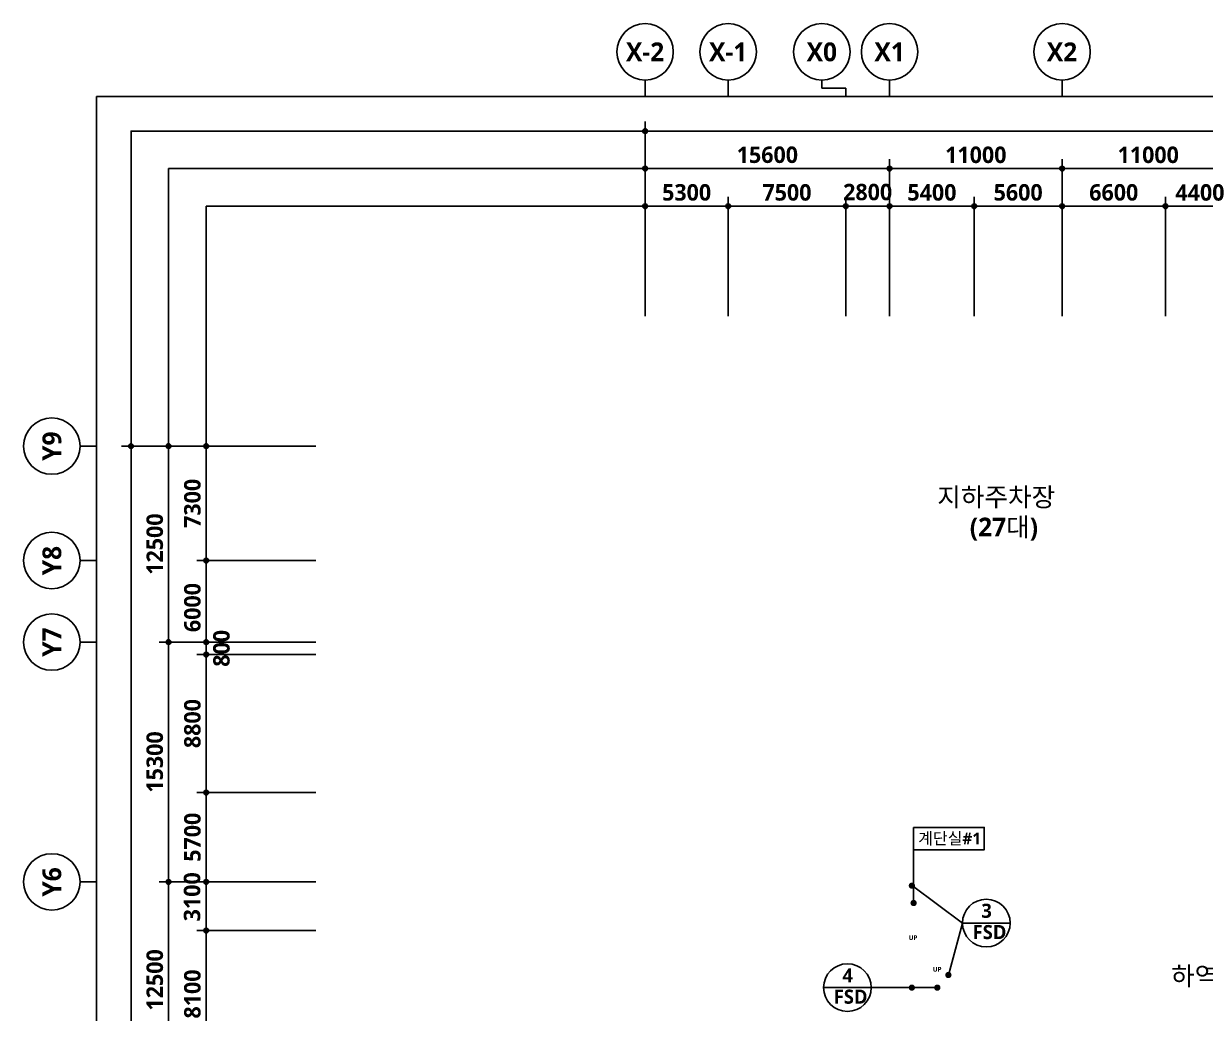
# Model space of a CAD drawing. Header units: millimetres. Extents: x 28132 to 190005487, y 7641 to 455456909.
# Drawn here: x 28132 to 103526, y 106531 to 169666 of the extents above; entities that cross this region are included whole.
import ezdxf
from ezdxf.enums import TextEntityAlignment as Align

# ---------------------------------------------------------------- set-up
doc = ezdxf.new("R2010")
doc.units = ezdxf.units.MM
doc.header["$LTSCALE"] = 400
doc.header["$MEASUREMENT"] = 0
doc.header["$PDSIZE"] = -10
doc.layers.get('0').update_dxf_attribs({"linetype": 'CONTINUOUS'})
doc.layers.get('Defpoints').update_dxf_attribs({"color": 153, "linetype": 'CONTINUOUS'})
for name, color, linetype in [('0_FSD', 1, 'CONTINUOUS'), ('A-ANNO-TEXT2', 7, 'CONTINUOUS'), ('SYM', 8, 'CONTINUOUS'), ('X-SEC-종$0$A-ST-AXIS-BUB', 7, 'CONTINUOUS')]:
    doc.layers.add(name, color=color, linetype=linetype)
doc.layers.add('Defpoint', color=161, linetype='CONTINUOUS', plot=False)
doc.styles.add('송현플러스-돋움체', font='NanumGothicBold.ttf')
doc.dimstyles.new('SHP 600', dxfattribs={"dimscale": 300, "dimtxt": 3.5, "dimasz": 1, "dimexe": 2, "dimexo": 2, "dimgap": 1, "dimtad": 1, "dimdec": 0, "dimzin": 0, "dimdsep": 46, "dimtxsty": '송현플러스-돋움체', "dimblk": 'DIMDOT', "dimcen": 0.09, "dimclrt": 3, "dimadec": 0, "dimazin": 1, "dimtfac": 1, "dimtdec": 0, "dimtix": 1, "dimtmove": 2, "dimatfit": 0, "dimldrblk": 'DIMDOT', "dimfxl": 1, "dimtfillclr": 3, "dimtolj": 1, "dimtzin": 0, "dimarcsym": 0})

# ---------------------------------------------------------------- blocks, each defined once
blk = doc.blocks.new('DIMDOT')
at = {"color": 0}
blk.add_line((-2, 0), (2, 0), dxfattribs=at)
for radius in [0.5, 0.25]:
    blk.add_circle((0, 0), radius, dxfattribs=at)
blk = doc.blocks.new('*D168')
at = {"color": 0, "lineweight": -2}
for p, q in [((46782, 142716), (34382, 142716)), ((34982, 142416), (34982, 58216)), ((46782, 57916), (34382, 57916))]:
    blk.add_line(p, q, dxfattribs=at)
at = {"layer": 'Defpoints', "color": 0}
for p in [(47382, 142716), (34982, 57916), (47382, 57916)]:
    blk.add_point(p, dxfattribs=at)
at = {"color": 0, "linetype": 'ByBlock', "lineweight": -2, "xscale": 300, "yscale": 300, "zscale": 300}
for p, rotation in [((34982, 142716), 90), ((34982, 57916), 270)]:
    blk.add_blockref('DIMDOT', p, dxfattribs=dict(at, rotation=rotation))
at = {"color": 3, "insert": (34102, 100316), "char_height": 1050, "attachment_point": 5, "rotation": 90, "style": '송현플러스-돋움체'}
blk.add_mtext('\\A1;84800', dxfattribs=at)
blk = doc.blocks.new('*D173')
at = {"color": 0, "lineweight": -2}
for p, q in [((46782, 114916), (36782, 114916)), ((37382, 114616), (37382, 102716)), ((46782, 102416), (36782, 102416))]:
    blk.add_line(p, q, dxfattribs=at)
at = {"layer": 'Defpoints', "color": 0}
for p in [(47382, 114916), (37382, 102416), (47382, 102416)]:
    blk.add_point(p, dxfattribs=at)
at = {"color": 0, "linetype": 'ByBlock', "lineweight": -2, "xscale": 300, "yscale": 300, "zscale": 300}
for p, rotation in [((37382, 114916), 90), ((37382, 102416), 270)]:
    blk.add_blockref('DIMDOT', p, dxfattribs=dict(at, rotation=rotation))
at = {"color": 3, "insert": (36503, 108666), "char_height": 1050, "attachment_point": 5, "rotation": 90, "style": '송현플러스-돋움체'}
blk.add_mtext('\\A1;12500', dxfattribs=at)
blk = doc.blocks.new('*D174')
at = {"color": 0, "lineweight": -2}
for p, q in [((46782, 130216), (36782, 130216)), ((37382, 129916), (37382, 115216)), ((46782, 114916), (36782, 114916))]:
    blk.add_line(p, q, dxfattribs=at)
at = {"layer": 'Defpoints', "color": 0}
for p in [(47382, 130216), (37382, 114916), (47382, 114916)]:
    blk.add_point(p, dxfattribs=at)
at = {"color": 0, "linetype": 'ByBlock', "lineweight": -2, "xscale": 300, "yscale": 300, "zscale": 300}
for p, rotation in [((37382, 130216), 90), ((37382, 114916), 270)]:
    blk.add_blockref('DIMDOT', p, dxfattribs=dict(at, rotation=rotation))
at = {"color": 3, "insert": (36502, 122566), "char_height": 1050, "attachment_point": 5, "rotation": 90, "style": '송현플러스-돋움체'}
blk.add_mtext('\\A1;15300', dxfattribs=at)
blk = doc.blocks.new('*D175')
at = {"color": 0, "lineweight": -2}
for p, q in [((46782, 142716), (36782, 142716)), ((37382, 142416), (37382, 130516)), ((46782, 130216), (36782, 130216))]:
    blk.add_line(p, q, dxfattribs=at)
at = {"layer": 'Defpoints', "color": 0}
for p in [(47382, 142716), (37382, 130216), (47382, 130216)]:
    blk.add_point(p, dxfattribs=at)
at = {"color": 0, "linetype": 'ByBlock', "lineweight": -2, "xscale": 300, "yscale": 300, "zscale": 300}
for p, rotation in [((37382, 142716), 90), ((37382, 130216), 270)]:
    blk.add_blockref('DIMDOT', p, dxfattribs=dict(at, rotation=rotation))
at = {"color": 3, "insert": (36503, 136466), "char_height": 1050, "attachment_point": 5, "rotation": 90, "style": '송현플러스-돋움체'}
blk.add_mtext('\\A1;12500', dxfattribs=at)
blk = doc.blocks.new('*D176')
at = {"color": 0, "lineweight": -2}
for p, q in [((46782, 135416), (39182, 135416)), ((39782, 135116), (39782, 129716)), ((46782, 129416), (39182, 129416))]:
    blk.add_line(p, q, dxfattribs=at)
at = {"layer": 'Defpoints', "color": 0}
for p in [(47382, 135416), (39782, 129416), (47382, 129416)]:
    blk.add_point(p, dxfattribs=at)
at = {"color": 0, "linetype": 'ByBlock', "lineweight": -2, "xscale": 300, "yscale": 300, "zscale": 300}
for p, rotation in [((39782, 135416), 90), ((39782, 129416), 270)]:
    blk.add_blockref('DIMDOT', p, dxfattribs=dict(at, rotation=rotation))
at = {"color": 3, "insert": (38902, 132416), "char_height": 1050, "attachment_point": 5, "rotation": 90, "style": '송현플러스-돋움체'}
blk.add_mtext('\\A1;6000', dxfattribs=at)
blk = doc.blocks.new('*D177')
at = {"color": 0, "lineweight": -2}
for p, q in [((46782, 129416), (39182, 129416)), ((39782, 129116), (39782, 120916)), ((46782, 120616), (39182, 120616))]:
    blk.add_line(p, q, dxfattribs=at)
at = {"layer": 'Defpoints', "color": 0}
for p in [(47382, 129416), (39782, 120616), (47382, 120616)]:
    blk.add_point(p, dxfattribs=at)
at = {"color": 0, "linetype": 'ByBlock', "lineweight": -2, "xscale": 300, "yscale": 300, "zscale": 300}
for p, rotation in [((39782, 129416), 90), ((39782, 120616), 270)]:
    blk.add_blockref('DIMDOT', p, dxfattribs=dict(at, rotation=rotation))
at = {"color": 3, "insert": (38902, 125016), "char_height": 1050, "attachment_point": 5, "rotation": 90, "style": '송현플러스-돋움체'}
blk.add_mtext('\\A1;8800', dxfattribs=at)
blk = doc.blocks.new('*D178')
at = {"color": 0, "lineweight": -2}
for p, q in [((46782, 120616), (39182, 120616)), ((39782, 120316), (39782, 115216)), ((46782, 114916), (39182, 114916))]:
    blk.add_line(p, q, dxfattribs=at)
at = {"layer": 'Defpoints', "color": 0}
for p in [(47382, 120616), (39782, 114916), (47382, 114916)]:
    blk.add_point(p, dxfattribs=at)
at = {"color": 0, "linetype": 'ByBlock', "lineweight": -2, "xscale": 300, "yscale": 300, "zscale": 300}
for p, rotation in [((39782, 120616), 90), ((39782, 114916), 270)]:
    blk.add_blockref('DIMDOT', p, dxfattribs=dict(at, rotation=rotation))
at = {"color": 3, "insert": (38905, 117766), "char_height": 1050, "attachment_point": 5, "rotation": 90, "style": '송현플러스-돋움체'}
blk.add_mtext('\\A1;5700', dxfattribs=at)
blk = doc.blocks.new('*D179')
at = {"color": 0, "lineweight": -2}
for p, q in [((46782, 114916), (39182, 114916)), ((39782, 114616), (39782, 112116)), ((46782, 111816), (39182, 111816))]:
    blk.add_line(p, q, dxfattribs=at)
at = {"layer": 'Defpoints', "color": 0}
for p in [(47382, 114916), (39782, 111816), (47382, 111816)]:
    blk.add_point(p, dxfattribs=at)
at = {"color": 0, "linetype": 'ByBlock', "lineweight": -2, "xscale": 300, "yscale": 300, "zscale": 300}
for p, rotation in [((39782, 114916), 90), ((39782, 111816), 270)]:
    blk.add_blockref('DIMDOT', p, dxfattribs=dict(at, rotation=rotation))
at = {"color": 3, "insert": (38881, 113966), "char_height": 1050, "attachment_point": 5, "rotation": 90, "style": '송현플러스-돋움체'}
blk.add_mtext('\\A1;3100', dxfattribs=at)
blk = doc.blocks.new('*D180')
at = {"color": 0, "lineweight": -2}
for p, q in [((46782, 111816), (39182, 111816)), ((39782, 111516), (39782, 104016)), ((46782, 103716), (39182, 103716))]:
    blk.add_line(p, q, dxfattribs=at)
at = {"layer": 'Defpoints', "color": 0}
for p in [(47382, 111816), (39782, 103716), (47382, 103716)]:
    blk.add_point(p, dxfattribs=at)
at = {"color": 0, "linetype": 'ByBlock', "lineweight": -2, "xscale": 300, "yscale": 300, "zscale": 300}
for p, rotation in [((39782, 111816), 90), ((39782, 103716), 270)]:
    blk.add_blockref('DIMDOT', p, dxfattribs=dict(at, rotation=rotation))
at = {"color": 3, "insert": (38902, 107766), "char_height": 1050, "attachment_point": 5, "rotation": 90, "style": '송현플러스-돋움체'}
blk.add_mtext('\\A1;8100', dxfattribs=at)
blk = doc.blocks.new('*D191')
at = {"color": 0, "lineweight": -2}
for p, q in [((46782, 142716), (39182, 142716)), ((39782, 142416), (39782, 135716)), ((46782, 135416), (39182, 135416))]:
    blk.add_line(p, q, dxfattribs=at)
at = {"layer": 'Defpoints', "color": 0}
for p in [(47382, 142716), (39782, 135416), (47382, 135416)]:
    blk.add_point(p, dxfattribs=at)
at = {"color": 0, "linetype": 'ByBlock', "lineweight": -2, "xscale": 300, "yscale": 300, "zscale": 300}
for p, rotation in [((39782, 142716), 90), ((39782, 135416), 270)]:
    blk.add_blockref('DIMDOT', p, dxfattribs=dict(at, rotation=rotation))
at = {"color": 3, "insert": (38902, 139066), "char_height": 1050, "attachment_point": 5, "rotation": 90, "style": '송현플러스-돋움체'}
blk.add_mtext('\\A1;7300', dxfattribs=at)
blk = doc.blocks.new('*D192')
at = {"color": 0, "lineweight": -2}
for p, q in [((67782, 151016), (67782, 163416)), ((182382, 151016), (182382, 163416)), ((182082, 162816), (68082, 162816))]:
    blk.add_line(p, q, dxfattribs=at)
at = {"layer": 'Defpoints', "color": 0}
for p in [(67782, 162816), (67782, 150416), (182382, 150416)]:
    blk.add_point(p, dxfattribs=at)
at = {"color": 0, "linetype": 'ByBlock', "lineweight": -2, "xscale": 300, "yscale": 300, "zscale": 300, "rotation": 180}
blk.add_blockref('DIMDOT', (67782, 162816), dxfattribs=at)
at = {"color": 0, "linetype": 'ByBlock', "lineweight": -2, "xscale": 300, "yscale": 300, "zscale": 300}
blk.add_blockref('DIMDOT', (182382, 162816), dxfattribs=at)
at = {"color": 3, "insert": (125082, 163696), "char_height": 1050, "attachment_point": 5, "style": '송현플러스-돋움체'}
blk.add_mtext('\\A1;114600', dxfattribs=at)
blk = doc.blocks.new('*D193')
at = {"color": 0, "lineweight": -2}
for p, q in [((83382, 151016), (83382, 161016)), ((94382, 151016), (94382, 161016)), ((94082, 160416), (83682, 160416))]:
    blk.add_line(p, q, dxfattribs=at)
at = {"layer": 'Defpoints', "color": 0}
for p in [(83382, 160416), (83382, 150416), (94382, 150416)]:
    blk.add_point(p, dxfattribs=at)
at = {"color": 0, "linetype": 'ByBlock', "lineweight": -2, "xscale": 300, "yscale": 300, "zscale": 300, "rotation": 180}
blk.add_blockref('DIMDOT', (83382, 160416), dxfattribs=at)
at = {"color": 0, "linetype": 'ByBlock', "lineweight": -2, "xscale": 300, "yscale": 300, "zscale": 300}
blk.add_blockref('DIMDOT', (94382, 160416), dxfattribs=at)
at = {"color": 3, "insert": (88882, 161292), "char_height": 1050, "attachment_point": 5, "style": '송현플러스-돋움체'}
blk.add_mtext('\\A1;11000', dxfattribs=at)
blk = doc.blocks.new('*D194')
at = {"color": 0, "lineweight": -2}
for p, q in [((94382, 151016), (94382, 161016)), ((105382, 151016), (105382, 161016)), ((105082, 160416), (94682, 160416))]:
    blk.add_line(p, q, dxfattribs=at)
at = {"layer": 'Defpoints', "color": 0}
for p in [(94382, 160416), (94382, 150416), (105382, 150416)]:
    blk.add_point(p, dxfattribs=at)
at = {"color": 0, "linetype": 'ByBlock', "lineweight": -2, "xscale": 300, "yscale": 300, "zscale": 300, "rotation": 180}
blk.add_blockref('DIMDOT', (94382, 160416), dxfattribs=at)
at = {"color": 0, "linetype": 'ByBlock', "lineweight": -2, "xscale": 300, "yscale": 300, "zscale": 300}
blk.add_blockref('DIMDOT', (105382, 160416), dxfattribs=at)
at = {"color": 3, "insert": (99882, 161292), "char_height": 1050, "attachment_point": 5, "style": '송현플러스-돋움체'}
blk.add_mtext('\\A1;11000', dxfattribs=at)
blk = doc.blocks.new('*D202')
at = {"color": 0, "lineweight": -2}
for p, q in [((67782, 151016), (67782, 161016)), ((83382, 151016), (83382, 161016)), ((83082, 160416), (68082, 160416))]:
    blk.add_line(p, q, dxfattribs=at)
at = {"layer": 'Defpoints', "color": 0}
for p in [(67782, 160416), (67782, 150416), (83382, 150416)]:
    blk.add_point(p, dxfattribs=at)
at = {"color": 0, "linetype": 'ByBlock', "lineweight": -2, "xscale": 300, "yscale": 300, "zscale": 300, "rotation": 180}
blk.add_blockref('DIMDOT', (67782, 160416), dxfattribs=at)
at = {"color": 0, "linetype": 'ByBlock', "lineweight": -2, "xscale": 300, "yscale": 300, "zscale": 300}
blk.add_blockref('DIMDOT', (83382, 160416), dxfattribs=at)
at = {"color": 3, "insert": (75582, 161296), "char_height": 1050, "attachment_point": 5, "style": '송현플러스-돋움체'}
blk.add_mtext('\\A1;15600', dxfattribs=at)
blk = doc.blocks.new('*D203')
at = {"color": 0, "lineweight": -2}
for p, q in [((67782, 151016), (67782, 158616)), ((73082, 151016), (73082, 158616)), ((72782, 158016), (68082, 158016))]:
    blk.add_line(p, q, dxfattribs=at)
at = {"layer": 'Defpoints', "color": 0}
for p in [(67782, 158016), (67782, 150416), (73082, 150416)]:
    blk.add_point(p, dxfattribs=at)
at = {"color": 0, "linetype": 'ByBlock', "lineweight": -2, "xscale": 300, "yscale": 300, "zscale": 300, "rotation": 180}
blk.add_blockref('DIMDOT', (67782, 158016), dxfattribs=at)
at = {"color": 0, "linetype": 'ByBlock', "lineweight": -2, "xscale": 300, "yscale": 300, "zscale": 300}
blk.add_blockref('DIMDOT', (73082, 158016), dxfattribs=at)
at = {"color": 3, "insert": (70432, 158896), "char_height": 1050, "attachment_point": 5, "style": '송현플러스-돋움체'}
blk.add_mtext('\\A1;5300', dxfattribs=at)
blk = doc.blocks.new('*D204')
at = {"color": 0, "lineweight": -2}
for p, q in [((73082, 151016), (73082, 158616)), ((80582, 151016), (80582, 158616)), ((80282, 158016), (73382, 158016))]:
    blk.add_line(p, q, dxfattribs=at)
at = {"layer": 'Defpoints', "color": 0}
for p in [(73082, 158016), (73082, 150416), (80582, 150416)]:
    blk.add_point(p, dxfattribs=at)
at = {"color": 0, "linetype": 'ByBlock', "lineweight": -2, "xscale": 300, "yscale": 300, "zscale": 300, "rotation": 180}
blk.add_blockref('DIMDOT', (73082, 158016), dxfattribs=at)
at = {"color": 0, "linetype": 'ByBlock', "lineweight": -2, "xscale": 300, "yscale": 300, "zscale": 300}
blk.add_blockref('DIMDOT', (80582, 158016), dxfattribs=at)
at = {"color": 3, "insert": (76832, 158894), "char_height": 1050, "attachment_point": 5, "style": '송현플러스-돋움체'}
blk.add_mtext('\\A1;7500', dxfattribs=at)
blk = doc.blocks.new('*D205')
at = {"color": 0, "lineweight": -2}
for p, q in [((80582, 151016), (80582, 158616)), ((83382, 151016), (83382, 158616)), ((83082, 158016), (80882, 158016))]:
    blk.add_line(p, q, dxfattribs=at)
at = {"layer": 'Defpoints', "color": 0}
for p in [(80582, 158016), (80582, 150416), (83382, 150416)]:
    blk.add_point(p, dxfattribs=at)
at = {"color": 0, "linetype": 'ByBlock', "lineweight": -2, "xscale": 300, "yscale": 300, "zscale": 300, "rotation": 180}
blk.add_blockref('DIMDOT', (80582, 158016), dxfattribs=at)
at = {"color": 0, "linetype": 'ByBlock', "lineweight": -2, "xscale": 300, "yscale": 300, "zscale": 300}
blk.add_blockref('DIMDOT', (83382, 158016), dxfattribs=at)
at = {"color": 3, "insert": (81982, 158917), "char_height": 1050, "attachment_point": 5, "style": '송현플러스-돋움체'}
blk.add_mtext('\\A1;2800', dxfattribs=at)
blk = doc.blocks.new('*D206')
at = {"color": 0, "lineweight": -2}
for p, q in [((83382, 151016), (83382, 158616)), ((88782, 151016), (88782, 158616)), ((88482, 158016), (83682, 158016))]:
    blk.add_line(p, q, dxfattribs=at)
at = {"layer": 'Defpoints', "color": 0}
for p in [(83382, 158016), (83382, 150416), (88782, 150416)]:
    blk.add_point(p, dxfattribs=at)
at = {"color": 0, "linetype": 'ByBlock', "lineweight": -2, "xscale": 300, "yscale": 300, "zscale": 300, "rotation": 180}
blk.add_blockref('DIMDOT', (83382, 158016), dxfattribs=at)
at = {"color": 0, "linetype": 'ByBlock', "lineweight": -2, "xscale": 300, "yscale": 300, "zscale": 300}
blk.add_blockref('DIMDOT', (88782, 158016), dxfattribs=at)
at = {"color": 3, "insert": (86082, 158894), "char_height": 1050, "attachment_point": 5, "style": '송현플러스-돋움체'}
blk.add_mtext('\\A1;5400', dxfattribs=at)
blk = doc.blocks.new('*D207')
at = {"color": 0, "lineweight": -2}
for p, q in [((88782, 151016), (88782, 158616)), ((94382, 151016), (94382, 158616)), ((94082, 158016), (89082, 158016))]:
    blk.add_line(p, q, dxfattribs=at)
at = {"layer": 'Defpoints', "color": 0}
for p in [(88782, 158016), (88782, 150416), (94382, 150416)]:
    blk.add_point(p, dxfattribs=at)
at = {"color": 0, "linetype": 'ByBlock', "lineweight": -2, "xscale": 300, "yscale": 300, "zscale": 300, "rotation": 180}
blk.add_blockref('DIMDOT', (88782, 158016), dxfattribs=at)
at = {"color": 0, "linetype": 'ByBlock', "lineweight": -2, "xscale": 300, "yscale": 300, "zscale": 300}
blk.add_blockref('DIMDOT', (94382, 158016), dxfattribs=at)
at = {"color": 3, "insert": (91582, 158896), "char_height": 1050, "attachment_point": 5, "style": '송현플러스-돋움체'}
blk.add_mtext('\\A1;5600', dxfattribs=at)
blk = doc.blocks.new('*D208')
at = {"color": 0, "lineweight": -2}
for p, q in [((94382, 151016), (94382, 158616)), ((100982, 151016), (100982, 158616)), ((100682, 158016), (94682, 158016))]:
    blk.add_line(p, q, dxfattribs=at)
at = {"layer": 'Defpoints', "color": 0}
for p in [(94382, 158016), (94382, 150416), (100982, 150416)]:
    blk.add_point(p, dxfattribs=at)
at = {"color": 0, "linetype": 'ByBlock', "lineweight": -2, "xscale": 300, "yscale": 300, "zscale": 300, "rotation": 180}
blk.add_blockref('DIMDOT', (94382, 158016), dxfattribs=at)
at = {"color": 0, "linetype": 'ByBlock', "lineweight": -2, "xscale": 300, "yscale": 300, "zscale": 300}
blk.add_blockref('DIMDOT', (100982, 158016), dxfattribs=at)
at = {"color": 3, "insert": (97682, 158896), "char_height": 1050, "attachment_point": 5, "style": '송현플러스-돋움체'}
blk.add_mtext('\\A1;6600', dxfattribs=at)
blk = doc.blocks.new('*D209')
at = {"color": 0, "lineweight": -2}
for p, q in [((100982, 151016), (100982, 158616)), ((105382, 151016), (105382, 158616)), ((105082, 158016), (101282, 158016))]:
    blk.add_line(p, q, dxfattribs=at)
at = {"layer": 'Defpoints', "color": 0}
for p in [(100982, 158016), (100982, 150416), (105382, 150416)]:
    blk.add_point(p, dxfattribs=at)
at = {"color": 0, "linetype": 'ByBlock', "lineweight": -2, "xscale": 300, "yscale": 300, "zscale": 300, "rotation": 180}
blk.add_blockref('DIMDOT', (100982, 158016), dxfattribs=at)
at = {"color": 0, "linetype": 'ByBlock', "lineweight": -2, "xscale": 300, "yscale": 300, "zscale": 300}
blk.add_blockref('DIMDOT', (105382, 158016), dxfattribs=at)
at = {"color": 3, "insert": (103182, 158892), "char_height": 1050, "attachment_point": 5, "style": '송현플러스-돋움체'}
blk.add_mtext('\\A1;4400', dxfattribs=at)
blk = doc.blocks.new('X-SEC-종$0$A-ST-AXIS-BUB-1')
at = {"layer": 'X-SEC-종$0$A-ST-AXIS-BUB'}
blk.add_line((0, 350), (0, 0), dxfattribs=at)
blk.add_circle((0, 950), 600, dxfattribs=at)
blk = doc.blocks.new('A$C75C439D1')
at = {"layer": 'X-SEC-종$0$A-ST-AXIS-BUB'}
blk.add_line((1800, 1050, -103000), (1800, 525, -103000), dxfattribs=at)
at = {"layer": 'X-SEC-종$0$A-ST-AXIS-BUB', "elevation": -103000}
blk.add_lwpolyline([(3323, 0), (3323, 525), (1800, 525)], dxfattribs=at)
at = {"layer": 'X-SEC-종$0$A-ST-AXIS-BUB'}
blk.add_circle((1800, 2850, -103000), 1800, dxfattribs=at)
blk = doc.blocks.new('*D215')
at = {"color": 0, "lineweight": -2}
for p, q in [((39782, 130516), (39782, 130816)), ((46782, 130216), (39182, 130216)), ((39782, 130216), (39782, 129416)), ((46782, 129416), (39182, 129416)), ((39782, 129116), (39782, 128816))]:
    blk.add_line(p, q, dxfattribs=at)
at = {"layer": 'Defpoints', "color": 0}
for p in [(47382, 130216), (39782, 129416), (47382, 129416)]:
    blk.add_point(p, dxfattribs=at)
at = {"color": 0, "linetype": 'ByBlock', "lineweight": -2, "xscale": 300, "yscale": 300, "zscale": 300}
for p, rotation in [((39782, 130216), 270), ((39782, 129416), 90)]:
    blk.add_blockref('DIMDOT', p, dxfattribs=dict(at, rotation=rotation))
at = {"color": 3, "insert": (40756, 129816), "char_height": 1050, "attachment_point": 5, "rotation": 90, "style": '송현플러스-돋움체'}
blk.add_mtext('\\A1;800', dxfattribs=at)

msp = doc.modelspace()

# ---------------------------------------------------------------- linework, layer by layer
at = {"const_width": 200}
for points in [[(84700.3, 114676.3, 1), (84900.3, 114676.3, 1)], [(87031.8, 108976.3, 1), (87231.8, 108976.3, 1)], [(84700.3, 108171.3, 1), (84900.3, 108171.3, 1)], [(86322.9, 108171.3, 1), (86522.9, 108171.3, 1)]]:
    msp.add_lwpolyline(points, format="xyb", close=True, dxfattribs=at)
for points in [[(84831.8, 114676.3), (88030.7, 112292.8)], [(87131.8, 108976.3), (88030.7, 112292.8)], [(86422.9, 108171.3), (82209.6, 108171.3)]]:
    msp.add_lwpolyline(points)
at = {"layer": '0_FSD'}
for p, q in [((88030.7, 112292.8), (91072, 112292.8)), ((79168.3, 108171.3), (82209.6, 108171.3))]:
    msp.add_line(p, q, dxfattribs=at)
for centre in [(89551.4, 112292.8), (80689, 108171.3)]:
    msp.add_circle(centre, 1520.7, dxfattribs=at)
at = {"layer": 'Defpoint'}
for points in [[(203981.8, 36444.9), (32781.8, 36444.9), (32781.8, 165016.3), (203981.8, 165016.3)], [(201781.8, 38644.9), (34981.8, 38644.9), (34981.8, 162816.3), (201781.8, 162816.3)], [(199381.8, 41044.9), (37381.8, 41044.9), (37381.8, 160416.3), (199381.8, 160416.3)], [(196981.8, 43444.9), (39781.8, 43444.9), (39781.8, 158016.3), (196981.8, 158016.3)]]:
    msp.add_lwpolyline(points, close=True, dxfattribs=at)
at = {"layer": 'SYM'}
msp.add_lwpolyline([(84912.8, 118395.3), (89422.8, 118395.3), (89422.8, 116965.3), (84912.8, 116965.3)], close=True, dxfattribs=at)
msp.add_lwpolyline([(84912.8, 113570.3), (84912.8, 116965.3)], dxfattribs=at)
at = {"layer": 'SYM', "const_width": 200}
msp.add_lwpolyline([(84812.8, 113570.3, 1), (85012.8, 113570.3, 1)], format="xyb", close=True, dxfattribs=at)

# ---------------------------------------------------------------- block references
at = {"layer": 'X-SEC-종$0$A-ST-AXIS-BUB', "xscale": 3, "yscale": 3, "zscale": 3}
for p in [(67781.8, 165016.3), (73081.8, 165016.3), (83381.8, 165016.3), (94381.8, 165016.3)]:
    msp.add_blockref('X-SEC-종$0$A-ST-AXIS-BUB-1', p, dxfattribs=at)
at = {"layer": 'X-SEC-종$0$A-ST-AXIS-BUB'}
msp.add_blockref('A$C75C439D1', (77258.9, 165016.3), dxfattribs=at)
at = {"layer": 'X-SEC-종$0$A-ST-AXIS-BUB', "xscale": 3, "yscale": 3, "zscale": 3, "rotation": 90}
for p in [(32781.8, 142716.3), (32781.8, 135416.3), (32781.8, 130216.3), (32781.8, 114916.3)]:
    msp.add_blockref('X-SEC-종$0$A-ST-AXIS-BUB-1', p, dxfattribs=at)

# ---------------------------------------------------------------- texts
at = {"layer": '0_FSD', "style": '송현플러스-돋움체'}
for s, p in [('3', (89234.2, 112626.3)), ('FSD', (88677.7, 111266.3)), ('4', (80371.8, 108504.8)), ('FSD', (79815.3, 107144.8))]:
    msp.add_text(s, height=900, dxfattribs=at).set_placement(p)
at = {"layer": 'A-ANNO-TEXT2', "style": '송현플러스-돋움체'}
for s, height, p in [('지하주차장', 1200, (86419.4, 138864.5)), ('(27대)', 1200, (88496.7, 136952.9)), ('계단실#1', 750, (85201.6, 117315.1)), ('UP', 300, (84600.1, 111210.2)), ('UP', 300, (86138.8, 109192.5)), ('하역주차장', 1200, (101336.6, 108309.9))]:
    msp.add_text(s, height=height, dxfattribs=at).set_placement(p)
at = {"layer": 'X-SEC-종$0$A-ST-AXIS-BUB', "style": '송현플러스-돋움체'}
for s, p in [('X-2', (67781.8, 167866.3)), ('X-1', (73081.8, 167866.3)), ('X0', (79058.9, 167866.3)), ('X1', (83381.8, 167866.3)), ('X2', (94381.8, 167866.3))]:
    msp.add_text(s, height=1200, dxfattribs=at).set_placement(p, align=Align.MIDDLE_CENTER)
for s, p in [('Y9', (29931.8, 142716.3)), ('Y8', (29931.8, 135416.3)), ('Y7', (29931.8, 130216.3)), ('Y6', (29931.8, 114916.3))]:
    msp.add_text(s, height=1200, rotation=90, dxfattribs=at).set_placement(p, align=Align.MIDDLE_CENTER)

# ---------------------------------------------------------------- dimensions: what is measured, and where the dimension line sits
for base, p1, p2, picture, middle in [((67781.8, 162816.3), (182381.8, 150416.3), (67781.8, 150416.3), '*D192', (125081.8, 163695.8)), ((67781.8, 160416.3), (83381.8, 150416.3), (67781.8, 150416.3), '*D202', (75581.8, 161295.8)), ((83381.8, 160416.3), (94381.8, 150416.3), (83381.8, 150416.3), '*D193', (88881.8, 161292.1)), ((94381.8, 160416.3), (105381.8, 150416.3), (94381.8, 150416.3), '*D194', (99881.8, 161292.1)), ((67781.8, 158016.3), (73081.8, 150416.3), (67781.8, 150416.3), '*D203', (70431.8, 158895.8)), ((73081.8, 158016.3), (80581.8, 150416.3), (73081.8, 150416.3), '*D204', (76831.8, 158893.5)), ((83381.8, 158016.3), (88781.8, 150416.3), (83381.8, 150416.3), '*D206', (86081.8, 158893.5)), ((88781.8, 158016.3), (94381.8, 150416.3), (88781.8, 150416.3), '*D207', (91581.8, 158895.8)), ((94381.8, 158016.3), (100981.8, 150416.3), (94381.8, 150416.3), '*D208', (97681.8, 158895.8)), ((100981.8, 158016.3), (105381.8, 150416.3), (100981.8, 150416.3), '*D209', (103181.8, 158892.1))]:
    dim = msp.add_linear_dim(base=base, p1=p1, p2=p2, dimstyle='SHP 600')
    dim.commit()
    dim.dimension.update_dxf_attribs({"geometry": picture, "text_midpoint": middle})
dim = msp.add_linear_dim(base=(80581.8, 158016.3), p1=(83381.8, 150416.3), p2=(80581.8, 150416.3), dimstyle='SHP 600')
dim.commit()
dim.dimension.update_dxf_attribs({"geometry": '*D205', "text_midpoint": (81981.8, 158917), "dimtype": 160})
for base, p1, p2, picture, middle in [((34981.8, 57916.3), (47381.8, 142716.3), (47381.8, 57916.3), '*D168', (34102.4, 100316.3)), ((37381.8, 130216.3), (47381.8, 142716.3), (47381.8, 130216.3), '*D175', (36503.1, 136466.3)), ((39781.8, 135416.3), (47381.8, 142716.3), (47381.8, 135416.3), '*D191', (38902.4, 139066.3)), ((39781.8, 129416.3), (47381.8, 135416.3), (47381.8, 129416.3), '*D176', (38902.4, 132416.3)), ((37381.8, 114916.3), (47381.8, 130216.3), (47381.8, 114916.3), '*D174', (36502.4, 122566.3)), ((39781.8, 120616.3), (47381.8, 129416.3), (47381.8, 120616.3), '*D177', (38902.4, 125016.3)), ((39781.8, 114916.3), (47381.8, 120616.3), (47381.8, 114916.3), '*D178', (38904.6, 117766.3)), ((37381.8, 102416.3), (47381.8, 114916.3), (47381.8, 102416.3), '*D173', (36503.1, 108666.3)), ((39781.8, 103716.3), (47381.8, 111816.3), (47381.8, 103716.3), '*D180', (38902.4, 107766.3))]:
    dim = msp.add_linear_dim(base=base, p1=p1, p2=p2, angle=90, dimstyle='SHP 600')
    dim.commit()
    dim.dimension.update_dxf_attribs({"geometry": picture, "text_midpoint": middle})
for base, p1, p2, picture, middle in [((39781.8, 129416.3), (47381.8, 130216.3), (47381.8, 129416.3), '*D215', (40756.1, 129816.3)), ((39781.8, 111816.3), (47381.8, 114916.3), (47381.8, 111816.3), '*D179', (38881.2, 113966.3))]:
    dim = msp.add_linear_dim(base=base, p1=p1, p2=p2, angle=90, dimstyle='SHP 600')
    dim.commit()
    dim.dimension.update_dxf_attribs({"geometry": picture, "text_midpoint": middle, "dimtype": 160})

doc.saveas('drawing.dxf')
